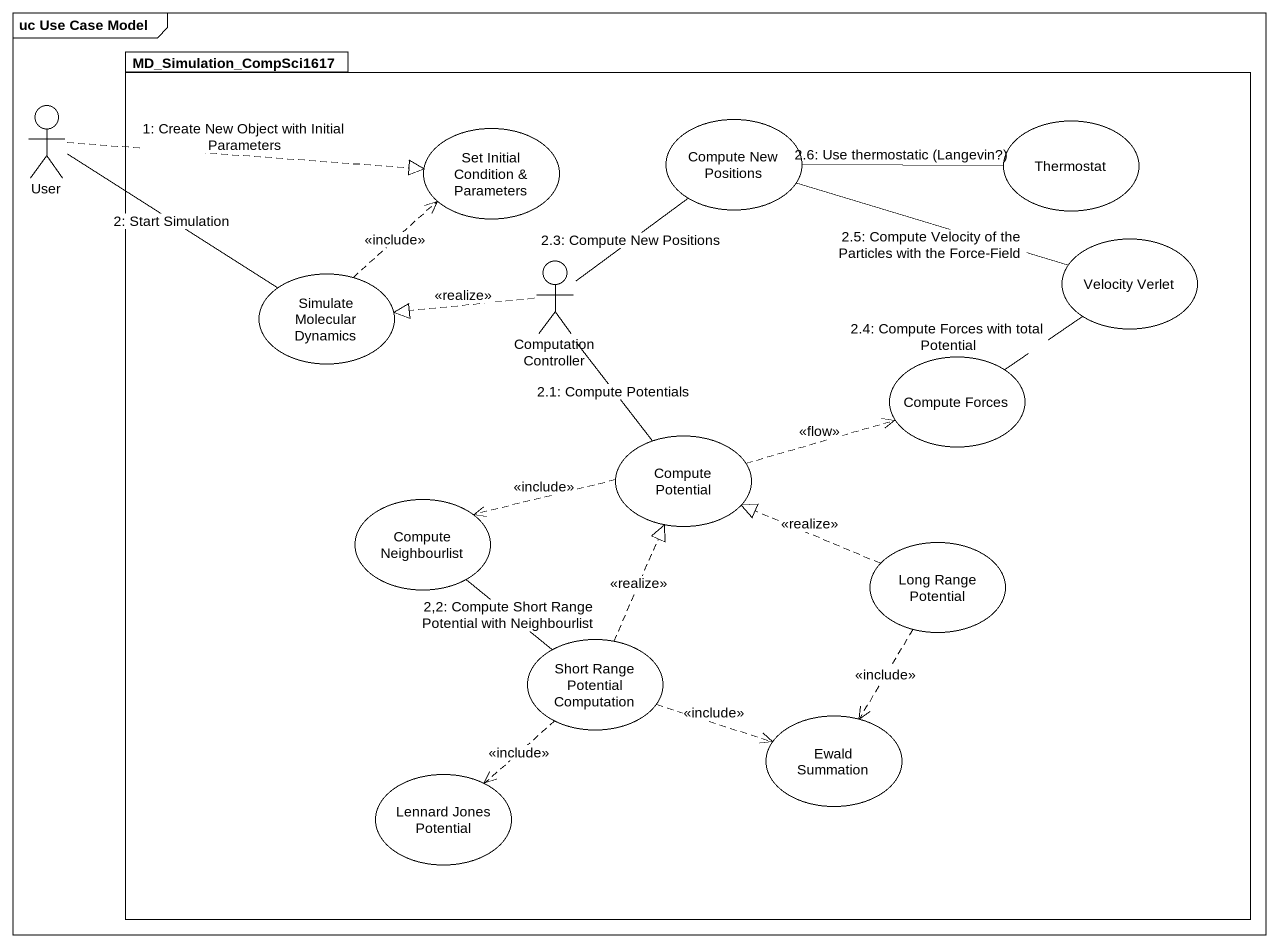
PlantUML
@startuml
mainframe uc Use Case Model
package MD_Simulation_CompSci1617 {
  usecase "Compute New Positions" as Compute_New_Positions
  usecase Thermostat
  usecase "Set Initial Condition & Parameters" as Set_Initial_Condition
  usecase "Velocity Verlet" as Velocity_Verlet
  usecase "Simulate Molecular Dynamics" as Simulate_Molecular_Dynamics
  actor "Computation Controller" as Computation_Controller
  usecase "Compute Forces" as Compute_Forces
  usecase "Compute Potential" as Compute_Potential
  usecase "Compute Neighbourlist" as Compute_Neighbourlist
  usecase "Long Range Potential" as Long_Range_Potential
  usecase "Short Range Potential Computation" as Short_Range_Potential
  usecase "Ewald Summation" as Ewald_Summation
  usecase "Lennard Jones Potential" as Lennard_Jones_Potential
}
actor User
User .right.|> Set_Initial_Condition : 1: Create New Object with Initial Parameters
User -right- Simulate_Molecular_Dynamics : 2: Start Simulation
Compute_New_Positions -- Computation_Controller : 2.3: Compute New Positions
Thermostat -left- Compute_New_Positions : 2.6: Use thermostatic (Langevin?)
Velocity_Verlet -left- Compute_New_Positions : 2.5: Compute Velocity of the Particles with the Force-Field
Velocity_Verlet -- Compute_Forces : 2.4: Compute Forces with total Potential
Simulate_Molecular_Dynamics .up.> Set_Initial_Condition : <<include>>
Computation_Controller .left.|> Simulate_Molecular_Dynamics : <<realize>>
Computation_Controller -- Compute_Potential : 2.1: Compute Potentials
Compute_Potential .right.> Compute_Forces : <<flow>>
Compute_Potential .left.> Compute_Neighbourlist : <<include>>
Long_Range_Potential .left.|> Compute_Potential : <<realize>>
Long_Range_Potential ..> Ewald_Summation : <<include>>
Short_Range_Potential .up.|> Compute_Potential : <<realize>>
Short_Range_Potential -up- Compute_Neighbourlist : 2,2: Compute Short Range Potential with Neighbourlist
Short_Range_Potential .right.> Ewald_Summation : <<include>>
Short_Range_Potential ..> Lennard_Jones_Potential : <<include>>
@enduml
